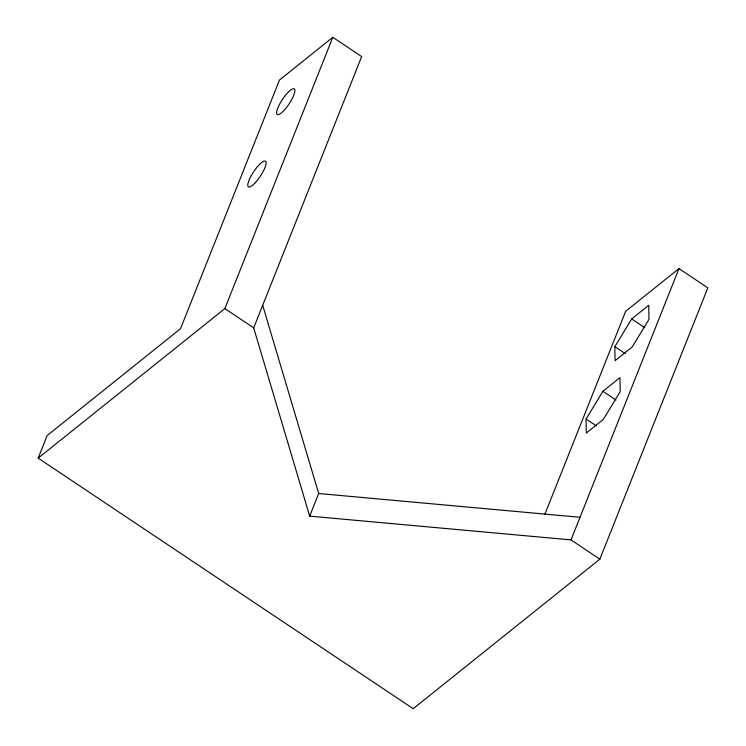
<?xml version="1.0" encoding="UTF-8"?>
<svg xmlns="http://www.w3.org/2000/svg" width="746" height="746" viewBox="0 0 746 746"><rect width="100%" height="100%" fill="white"/><g stroke="black" fill="none" stroke-linecap="round" stroke-linejoin="round"><path stroke-width="1.12" d="M599.859 559.164L413.191 708.7L38.167 458.137L47.166 435.533L180.504 328.725L279.48 80.027L332.809 37.3L361.661 56.575L253.696 327.876L309.683 516.129L571.016 539.89L599.859 559.164L707.833 287.863L678.981 268.588L625.642 311.315L544.748 514.591M38.167 458.137L224.844 308.602L332.809 37.3M309.683 516.129L318.682 493.516L262.685 305.273M571.016 539.89L678.981 268.588M614.853 346.657L631.694 318.934L648.759 305.263L648.983 319.316L632.142 347.03L615.077 360.7L614.853 346.657L625.157 353.539M586.058 419L602.908 391.286L619.973 377.607L620.196 391.659L603.346 419.383L586.281 433.053L586.058 419L596.362 425.891M318.682 493.516L580.015 517.286M631.694 318.934L644.805 327.699M602.908 391.286L616.019 400.043M224.844 308.602L253.696 327.876M284.683 96.318L283.555 97.838A15.405 4 -56.3 0 0 276.878 114.194A15.405 4 -56.3 0 0 288.31 105.027A15.405 4 -56.3 0 0 294.502 89.063L294.092 88.783A15.405 4 -56.3 0 0 284.683 96.318M254.964 183.012A15.396 4 -56.3 0 0 265.716 161.416A15.396 4 -56.3 0 0 250.199 177.697A15.396 4 -56.3 0 0 254.964 183.012"/></g></svg>
